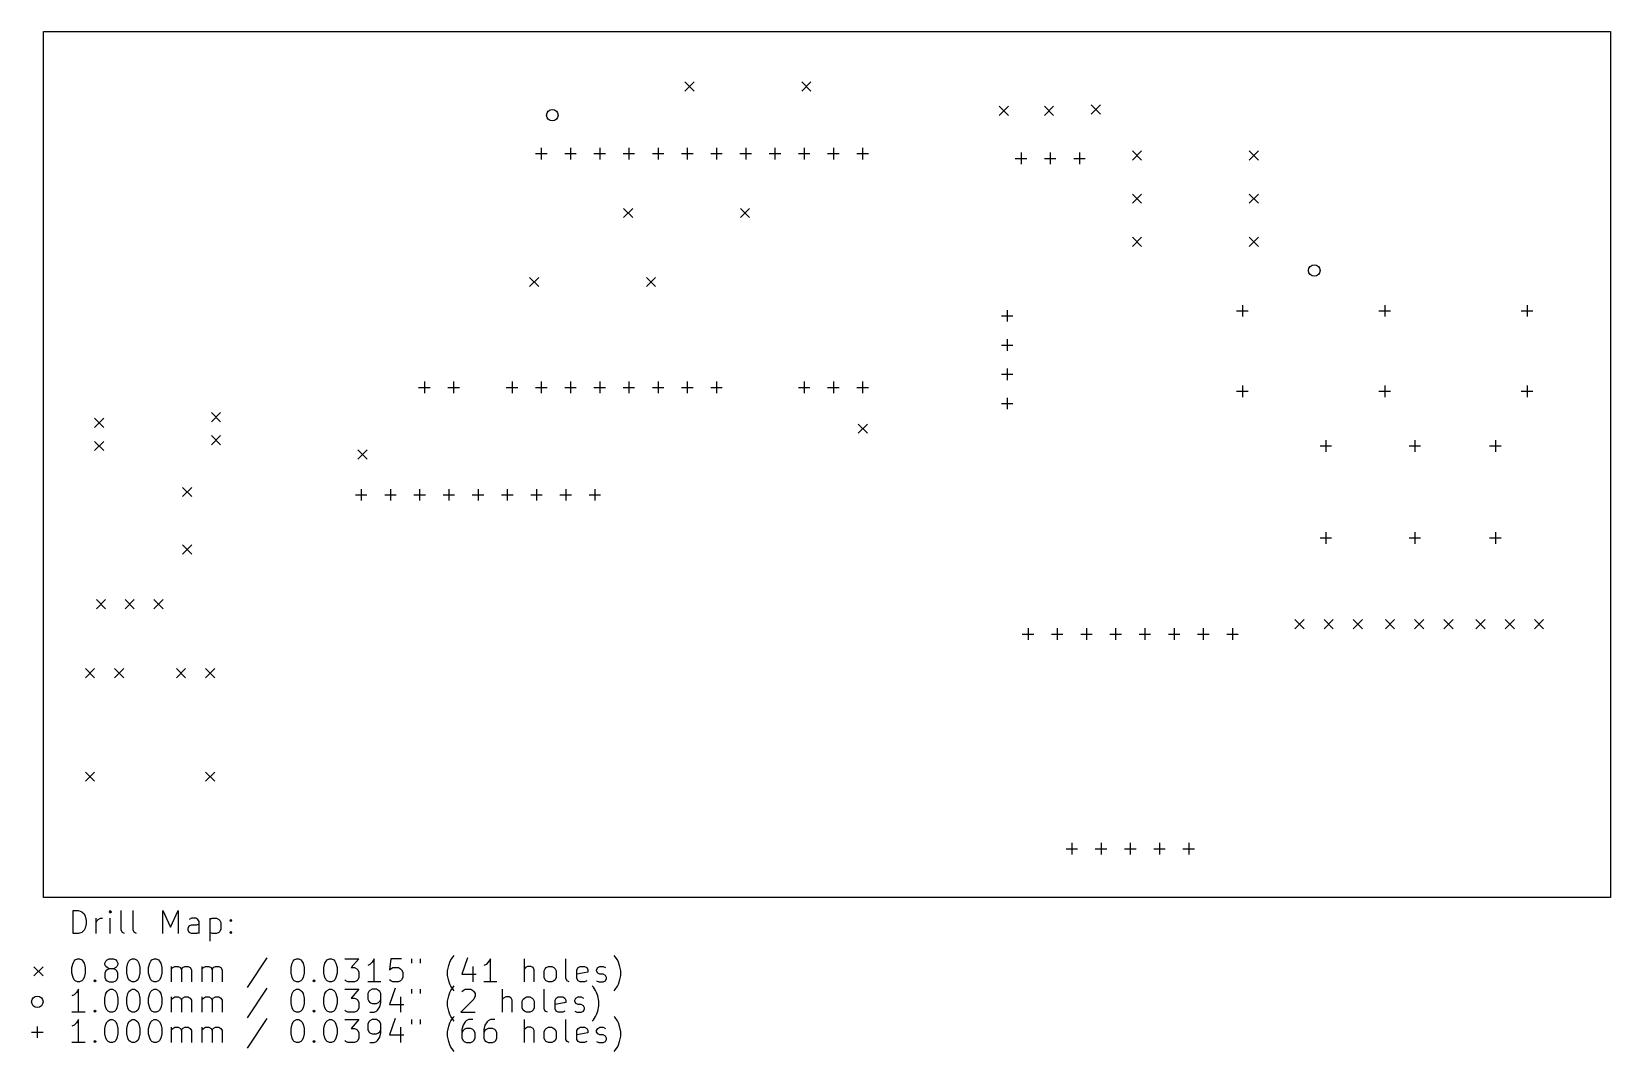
# Model space of a CAD drawing. Header units: millimetres. Extents: x -1 to 136, y -13 to 75.
import ezdxf

# ---------------------------------------------------------------- set-up
doc = ezdxf.new("R2010")
doc.units = ezdxf.units.MM
doc.layers.add('BLACK', color=250, linetype='CONTINUOUS')

msp = doc.modelspace()

# ---------------------------------------------------------------- linework, layer by layer
at = {"layer": 'BLACK', "linetype": 'CONTINUOUS'}
for p, q in [((0, 75.268397), (136.256756, 75.268397)), ((0, 0), (0, 75.268397)), ((136.256756, 75.268397), (136.256756, 0)), ((55.776756, 70.9), (56.576756, 70.1)), ((56.576756, 70.9), (55.776756, 70.1)), ((65.936756, 70.9), (66.736756, 70.1)), ((66.736756, 70.9), (65.936756, 70.1)), ((83.106756, 68.775), (83.906756, 67.975)), ((83.906756, 68.775), (83.106756, 67.975)), ((87.044256, 68.775), (87.844256, 67.975)), ((87.844256, 68.775), (87.044256, 67.975)), ((91.106756, 68.9), (91.906756, 68.1)), ((91.906756, 68.9), (91.106756, 68.1)), ((42.791756, 64.66), (43.791756, 64.66)), ((43.291756, 65.16), (43.291756, 64.16)), ((45.331756, 64.66), (46.331756, 64.66)), ((45.831756, 65.16), (45.831756, 64.16)), ((47.871756, 64.66), (48.871756, 64.66)), ((48.371756, 65.16), (48.371756, 64.16)), ((50.411756, 64.66), (51.411756, 64.66)), ((50.911756, 65.16), (50.911756, 64.16)), ((52.951756, 64.66), (53.951756, 64.66)), ((53.451756, 65.16), (53.451756, 64.16)), ((55.491756, 64.66), (56.491756, 64.66)), ((55.991756, 65.16), (55.991756, 64.16)), ((58.031756, 64.66), (59.031756, 64.66)), ((58.531756, 65.16), (58.531756, 64.16)), ((60.571756, 64.66), (61.571756, 64.66)), ((61.071756, 65.16), (61.071756, 64.16)), ((63.111756, 64.66), (64.111756, 64.66)), ((63.611756, 65.16), (63.611756, 64.16)), ((65.651756, 64.66), (66.651756, 64.66)), ((66.151756, 65.16), (66.151756, 64.16)), ((68.191756, 64.66), (69.191756, 64.66)), ((68.691756, 65.16), (68.691756, 64.16)), ((70.731756, 64.66), (71.731756, 64.66)), ((71.231756, 65.16), (71.231756, 64.16)), ((85.006756, 64.75), (85.006756, 63.75)), ((87.546756, 64.75), (87.546756, 63.75)), ((90.086756, 64.75), (90.086756, 63.75)), ((94.686756, 64.9), (95.486756, 64.1)), ((95.486756, 64.9), (94.686756, 64.1)), ((104.846756, 64.9), (105.646756, 64.1)), ((105.646756, 64.9), (104.846756, 64.1)), ((84.506756, 64.25), (85.506756, 64.25)), ((87.046756, 64.25), (88.046756, 64.25)), ((89.586756, 64.25), (90.586756, 64.25)), ((94.686756, 61.15), (95.486756, 60.35)), ((95.486756, 61.15), (94.686756, 60.35)), ((104.846756, 61.15), (105.646756, 60.35)), ((105.646756, 61.15), (104.846756, 60.35)), ((50.446756, 59.9), (51.246756, 59.1)), ((51.246756, 59.9), (50.446756, 59.1)), ((60.606756, 59.9), (61.406756, 59.1)), ((61.406756, 59.9), (60.606756, 59.1)), ((94.696756, 57.4), (95.496756, 56.6)), ((95.496756, 57.4), (94.696756, 56.6)), ((104.856756, 57.4), (105.656756, 56.6)), ((105.656756, 57.4), (104.856756, 56.6)), ((42.276756, 53.9), (43.076756, 53.1)), ((43.076756, 53.9), (42.276756, 53.1)), ((52.436756, 53.9), (53.236756, 53.1)), ((53.236756, 53.9), (52.436756, 53.1)), ((83.806756, 51.06), (83.806756, 50.06)), ((103.756756, 51), (104.756756, 51)), ((104.256756, 51.5), (104.256756, 50.5)), ((116.131756, 51), (117.131756, 51)), ((116.631756, 51.5), (116.631756, 50.5)), ((128.506756, 51), (129.506756, 51)), ((129.006756, 51.5), (129.006756, 50.5)), ((83.306756, 50.56), (84.306756, 50.56)), ((83.806756, 48.52), (83.806756, 47.52)), ((83.306756, 48.02), (84.306756, 48.02)), ((83.306756, 45.48), (84.306756, 45.48)), ((83.806756, 45.98), (83.806756, 44.98)), ((32.631756, 44.34), (33.631756, 44.34)), ((33.131756, 44.84), (33.131756, 43.84)), ((35.171756, 44.34), (36.171756, 44.34)), ((35.671756, 44.84), (35.671756, 43.84)), ((40.251756, 44.34), (41.251756, 44.34)), ((40.751756, 44.84), (40.751756, 43.84)), ((42.791756, 44.34), (43.791756, 44.34)), ((43.291756, 44.84), (43.291756, 43.84)), ((45.331756, 44.34), (46.331756, 44.34)), ((45.831756, 44.84), (45.831756, 43.84)), ((47.871756, 44.34), (48.871756, 44.34)), ((48.371756, 44.84), (48.371756, 43.84)), ((50.411756, 44.34), (51.411756, 44.34)), ((50.911756, 44.84), (50.911756, 43.84)), ((52.951756, 44.34), (53.951756, 44.34)), ((53.451756, 44.84), (53.451756, 43.84)), ((55.491756, 44.34), (56.491756, 44.34)), ((55.991756, 44.84), (55.991756, 43.84)), ((58.031756, 44.34), (59.031756, 44.34)), ((58.531756, 44.84), (58.531756, 43.84)), ((65.651756, 44.34), (66.651756, 44.34)), ((66.151756, 44.84), (66.151756, 43.84)), ((68.191756, 44.34), (69.191756, 44.34)), ((68.691756, 44.84), (68.691756, 43.84)), ((70.731756, 44.34), (71.731756, 44.34)), ((71.231756, 44.84), (71.231756, 43.84)), ((103.756756, 44), (104.756756, 44)), ((104.256756, 44.5), (104.256756, 43.5)), ((116.131756, 44), (117.131756, 44)), ((116.631756, 44.5), (116.631756, 43.5)), ((128.506756, 44), (129.506756, 44)), ((129.006756, 44.5), (129.006756, 43.5)), ((83.306756, 42.94), (84.306756, 42.94)), ((83.806756, 43.44), (83.806756, 42.44)), ((4.456756, 41.65), (5.256756, 40.85)), ((5.256756, 41.65), (4.456756, 40.85)), ((14.606756, 42.15), (15.406756, 41.35)), ((15.406756, 42.15), (14.606756, 41.35)), ((14.606756, 40.15), (15.406756, 39.35)), ((15.406756, 40.15), (14.606756, 39.35)), ((70.856756, 41.15), (71.656756, 40.35)), ((71.656756, 41.15), (70.856756, 40.35)), ((4.456756, 39.65), (5.256756, 38.85)), ((5.256756, 39.65), (4.456756, 38.85)), ((27.356756, 38.9), (28.156756, 38.1)), ((28.156756, 38.9), (27.356756, 38.1)), ((111.006756, 39.25), (112.006756, 39.25)), ((111.506756, 39.75), (111.506756, 38.75)), ((118.756756, 39.25), (119.756756, 39.25)), ((119.256756, 39.75), (119.256756, 38.75)), ((125.756756, 39.25), (126.756756, 39.25)), ((126.256756, 39.75), (126.256756, 38.75)), ((12.106756, 35.65), (12.906756, 34.85)), ((12.906756, 35.65), (12.106756, 34.85)), ((27.136756, 35), (28.136756, 35)), ((27.636756, 35.5), (27.636756, 34.5)), ((29.676756, 35), (30.676756, 35)), ((30.176756, 35.5), (30.176756, 34.5)), ((32.216756, 35), (33.216756, 35)), ((32.716756, 35.5), (32.716756, 34.5)), ((34.756756, 35), (35.756756, 35)), ((35.256756, 35.5), (35.256756, 34.5)), ((37.296756, 35), (38.296756, 35)), ((37.796756, 35.5), (37.796756, 34.5)), ((39.836756, 35), (40.836756, 35)), ((40.336756, 35.5), (40.336756, 34.5)), ((42.376756, 35), (43.376756, 35)), ((42.876756, 35.5), (42.876756, 34.5)), ((44.916756, 35), (45.916756, 35)), ((45.416756, 35.5), (45.416756, 34.5)), ((47.456756, 35), (48.456756, 35)), ((47.956756, 35.5), (47.956756, 34.5)), ((111.506756, 31.75), (111.506756, 30.75)), ((119.256756, 31.75), (119.256756, 30.75)), ((126.256756, 31.75), (126.256756, 30.75)), ((12.106756, 30.65), (12.906756, 29.85)), ((12.906756, 30.65), (12.106756, 29.85)), ((111.006756, 31.25), (112.006756, 31.25)), ((118.756756, 31.25), (119.756756, 31.25)), ((125.756756, 31.25), (126.756756, 31.25)), ((4.606756, 25.9), (5.406756, 25.1)), ((5.406756, 25.9), (4.606756, 25.1)), ((7.106756, 25.9), (7.906756, 25.1)), ((7.906756, 25.9), (7.106756, 25.1)), ((9.606756, 25.9), (10.406756, 25.1)), ((10.406756, 25.9), (9.606756, 25.1)), ((85.616756, 23.4), (85.616756, 22.4)), ((88.156756, 23.4), (88.156756, 22.4)), ((90.696756, 23.4), (90.696756, 22.4)), ((93.236756, 23.4), (93.236756, 22.4)), ((95.776756, 23.4), (95.776756, 22.4)), ((98.316756, 23.4), (98.316756, 22.4)), ((100.856756, 23.4), (100.856756, 22.4)), ((103.396756, 23.4), (103.396756, 22.4)), ((108.816756, 24.15), (109.616756, 23.35)), ((109.616756, 24.15), (108.816756, 23.35)), ((111.356756, 24.15), (112.156756, 23.35)), ((112.156756, 24.15), (111.356756, 23.35)), ((113.896756, 24.15), (114.696756, 23.35)), ((114.696756, 24.15), (113.896756, 23.35)), ((116.691756, 24.15), (117.491756, 23.35)), ((117.491756, 24.15), (116.691756, 23.35)), ((119.231756, 24.15), (120.031756, 23.35)), ((120.031756, 24.15), (119.231756, 23.35)), ((121.771756, 24.15), (122.571756, 23.35)), ((122.571756, 24.15), (121.771756, 23.35)), ((124.566756, 24.15), (125.366756, 23.35)), ((125.366756, 24.15), (124.566756, 23.35)), ((127.106756, 24.15), (127.906756, 23.35)), ((127.906756, 24.15), (127.106756, 23.35)), ((129.646756, 24.15), (130.446756, 23.35)), ((130.446756, 24.15), (129.646756, 23.35)), ((85.116756, 22.9), (86.116756, 22.9)), ((87.656756, 22.9), (88.656756, 22.9)), ((90.196756, 22.9), (91.196756, 22.9)), ((92.736756, 22.9), (93.736756, 22.9)), ((95.276756, 22.9), (96.276756, 22.9)), ((97.816756, 22.9), (98.816756, 22.9)), ((100.356756, 22.9), (101.356756, 22.9)), ((102.896756, 22.9), (103.896756, 22.9)), ((3.658756, 19.9), (4.458756, 19.1)), ((4.458756, 19.9), (3.658756, 19.1)), ((6.198756, 19.9), (6.998756, 19.1)), ((6.998756, 19.9), (6.198756, 19.1)), ((11.566756, 19.9), (12.366756, 19.1)), ((12.366756, 19.9), (11.566756, 19.1)), ((14.106756, 19.9), (14.906756, 19.1)), ((14.906756, 19.9), (14.106756, 19.1)), ((3.658756, 10.9), (4.458756, 10.1)), ((4.458756, 10.9), (3.658756, 10.1)), ((14.106756, 10.9), (14.906756, 10.1)), ((14.906756, 10.9), (14.106756, 10.1)), ((88.926756, 4.24), (89.926756, 4.24)), ((89.426756, 4.74), (89.426756, 3.74)), ((91.466756, 4.24), (92.466756, 4.24)), ((91.966756, 4.74), (91.966756, 3.74)), ((94.006756, 4.24), (95.006756, 4.24)), ((94.506756, 4.74), (94.506756, 3.74)), ((96.546756, 4.24), (97.546756, 4.24)), ((97.046756, 4.74), (97.046756, 3.74)), ((99.086756, 4.24), (100.086756, 4.24)), ((99.586756, 4.74), (99.586756, 3.74)), ((136.256756, 0), (0, 0)), ((2.582768, -3.139838), (2.582768, -1.139838)), ((2.582768, -1.139838), (3.058958, -1.139838)), ((3.058958, -1.139838), (3.344673, -1.235076)), ((3.344673, -1.235076), (3.535149, -1.425552)), ((5.820863, -1.139838), (5.725625, -1.235076)), ((5.725625, -1.235076), (5.820863, -1.330314)), ((5.916101, -1.235076), (5.820863, -1.139838)), ((5.820863, -1.139838), (5.820863, -1.330314)), ((5.820863, -1.330314), (5.916101, -1.235076)), ((6.773244, -2.854123), (6.773244, -1.139838)), ((7.820863, -2.854123), (7.820863, -1.139838)), ((10.392292, -3.139838), (10.392292, -1.139838)), ((10.392292, -1.139838), (11.058959, -2.568409)), ((11.058959, -2.568409), (11.725625, -1.139838)), ((11.725625, -1.139838), (11.725625, -3.139838)), ((3.535149, -1.425552), (3.630387, -1.616028)), ((3.630387, -2.663647), (3.535149, -2.854123)), ((3.630387, -1.616028), (3.725625, -1.99698)), ((3.725625, -2.282695), (3.630387, -2.663647)), ((3.725625, -1.99698), (3.725625, -2.282695)), ((4.582768, -3.139838), (4.582768, -1.806504)), ((4.582768, -2.187457), (4.678006, -1.99698)), ((4.678006, -1.99698), (4.773244, -1.901742)), ((4.773244, -1.901742), (4.96372, -1.806504)), ((4.96372, -1.806504), (5.154197, -1.806504)), ((5.820863, -3.139838), (5.820863, -1.806504)), ((12.582768, -2.663647), (12.678006, -2.473171)), ((12.582768, -2.854123), (12.582768, -2.663647)), ((12.868482, -1.806504), (12.678006, -1.901742)), ((12.678006, -2.473171), (12.868482, -2.377933)), ((13.249435, -1.806504), (12.868482, -1.806504)), ((12.868482, -2.377933), (13.344673, -2.377933)), ((13.439911, -1.901742), (13.249435, -1.806504)), ((13.344673, -2.377933), (13.535149, -2.282695)), ((13.535149, -2.092219), (13.439911, -1.901742)), ((13.535149, -3.139838), (13.535149, -2.092219)), ((14.48753, -1.806504), (14.48753, -3.806504)), ((14.48753, -1.901742), (14.678006, -1.806504)), ((14.678006, -1.806504), (15.058959, -1.806504)), ((15.058959, -1.806504), (15.249435, -1.901742)), ((15.249435, -1.901742), (15.344673, -1.99698)), ((15.344673, -1.99698), (15.439911, -2.187457)), ((15.439911, -2.187457), (15.439911, -2.758885)), ((16.201816, -1.99698), (16.297054, -1.901742)), ((16.297054, -2.092219), (16.201816, -1.99698)), ((16.297054, -1.901742), (16.392292, -1.99698)), ((16.297054, -1.901742), (16.297054, -2.092219)), ((16.392292, -1.99698), (16.297054, -2.092219)), ((3.058958, -3.139838), (2.582768, -3.139838)), ((3.344673, -3.0446), (3.058958, -3.139838)), ((3.535149, -2.854123), (3.344673, -3.0446)), ((6.868482, -3.0446), (6.773244, -2.854123)), ((7.058958, -3.139838), (6.868482, -3.0446)), ((7.916101, -3.0446), (7.820863, -2.854123)), ((8.106577, -3.139838), (7.916101, -3.0446)), ((12.678006, -3.0446), (12.582768, -2.854123)), ((12.868482, -3.139838), (12.678006, -3.0446)), ((13.344673, -3.139838), (12.868482, -3.139838)), ((13.535149, -3.0446), (13.344673, -3.139838)), ((14.678006, -3.139838), (14.48753, -3.0446)), ((15.058959, -3.139838), (14.678006, -3.139838)), ((15.249435, -3.0446), (15.058959, -3.139838)), ((15.344673, -2.949361), (15.249435, -3.0446)), ((15.439911, -2.758885), (15.344673, -2.949361)), ((16.201816, -3.0446), (16.297054, -2.949361)), ((16.297054, -3.139838), (16.201816, -3.0446)), ((16.297054, -2.949361), (16.392292, -3.0446)), ((16.297054, -2.949361), (16.297054, -3.139838)), ((16.392292, -3.0446), (16.297054, -3.139838)), ((2.678006, -5.530314), (2.773244, -5.435076)), ((2.773244, -5.435076), (2.96372, -5.339838)), ((2.96372, -5.339838), (3.154197, -5.339838)), ((3.154197, -5.339838), (3.344673, -5.435076)), ((3.344673, -5.435076), (3.439911, -5.530314)), ((5.439911, -5.530314), (5.535149, -5.435076)), ((5.535149, -5.435076), (5.725625, -5.339838)), ((5.725625, -5.339838), (6.106578, -5.339838)), ((6.106578, -5.339838), (6.297054, -5.435076)), ((6.297054, -5.435076), (6.392292, -5.530314)), ((7.439911, -5.530314), (7.535149, -5.435076)), ((7.535149, -5.435076), (7.725625, -5.339838)), ((7.725625, -5.339838), (7.916102, -5.339838)), ((7.916102, -5.339838), (8.106578, -5.435076)), ((8.106578, -5.435076), (8.201816, -5.530314)), ((9.344673, -5.530314), (9.439911, -5.435076)), ((9.439911, -5.435076), (9.630387, -5.339838)), ((9.630387, -5.339838), (9.820864, -5.339838)), ((9.820864, -5.339838), (10.01134, -5.435076)), ((10.01134, -5.435076), (10.106578, -5.530314)), ((19.439912, -5.2446), (17.725627, -7.816028)), ((21.725627, -5.530314), (21.820865, -5.435076)), ((21.820865, -5.435076), (22.011341, -5.339838)), ((22.011341, -5.339838), (22.201818, -5.339838)), ((22.201818, -5.339838), (22.392294, -5.435076)), ((22.392294, -5.435076), (22.487532, -5.530314)), ((24.58277, -5.530314), (24.678008, -5.435076)), ((24.678008, -5.435076), (24.868484, -5.339838)), ((24.868484, -5.339838), (25.058961, -5.339838)), ((25.058961, -5.339838), (25.249437, -5.435076)), ((25.249437, -5.435076), (25.344675, -5.530314)), ((26.201818, -5.339838), (27.439913, -5.339838)), ((27.439913, -5.339838), (26.773246, -6.101742)), ((28.773246, -5.339838), (28.58277, -5.625552)), ((28.773246, -7.339838), (28.773246, -5.339838)), ((30.201818, -5.339838), (30.10658, -6.292219)), ((31.154199, -5.339838), (30.201818, -5.339838)), ((32.011342, -5.339838), (32.011342, -5.72079)), ((32.773247, -5.339838), (32.773247, -5.72079)), ((35.344676, -5.625552), (35.439914, -5.435076)), ((35.439914, -5.435076), (35.63039, -5.149361)), ((35.63039, -5.149361), (35.725629, -5.054123)), ((36.868485, -5.2446), (36.392295, -6.673171)), ((38.868485, -5.339838), (38.678009, -5.625552)), ((38.868485, -7.339838), (38.868485, -5.339838)), ((41.820867, -7.339838), (41.820867, -5.339838)), ((45.439915, -7.054123), (45.439915, -5.339838)), ((49.72563, -5.149361), (49.630392, -5.054123)), ((49.916106, -5.435076), (49.72563, -5.149361)), ((50.011344, -5.625552), (49.916106, -5.435076)), ((-0.825, -6.025), (-0.025, -6.825)), ((-0.025, -6.025), (-0.825, -6.825)), ((2.48753, -6.101742), (2.582768, -5.72079)), ((2.48753, -6.577933), (2.48753, -6.101742)), ((2.582768, -6.958885), (2.48753, -6.577933)), ((2.582768, -5.72079), (2.678006, -5.530314)), ((3.439911, -5.530314), (3.535149, -5.72079)), ((3.535149, -5.72079), (3.630387, -6.101742)), ((3.630387, -6.577933), (3.535149, -6.958885)), ((3.630387, -6.101742), (3.630387, -6.577933)), ((5.344673, -5.72079), (5.439911, -5.530314)), ((5.344673, -5.816028), (5.344673, -5.72079)), ((5.439911, -6.006504), (5.344673, -5.816028)), ((5.439911, -6.387457), (5.344673, -6.577933)), ((5.344673, -6.577933), (5.344673, -6.958885)), ((5.535149, -6.101742), (5.439911, -6.006504)), ((5.535149, -6.292219), (5.439911, -6.387457)), ((5.725625, -6.19698), (5.535149, -6.101742)), ((5.725625, -6.19698), (5.535149, -6.292219)), ((6.106578, -6.19698), (5.725625, -6.19698)), ((6.297054, -6.101742), (6.106578, -6.19698)), ((6.297054, -6.292219), (6.106578, -6.19698)), ((6.392292, -6.006504), (6.297054, -6.101742)), ((6.392292, -6.387457), (6.297054, -6.292219)), ((6.392292, -5.530314), (6.48753, -5.72079)), ((6.48753, -5.816028), (6.392292, -6.006504)), ((6.48753, -6.577933), (6.392292, -6.387457)), ((6.48753, -5.72079), (6.48753, -5.816028)), ((6.48753, -6.958885), (6.48753, -6.577933)), ((7.249435, -6.101742), (7.344673, -5.72079)), ((7.249435, -6.577933), (7.249435, -6.101742)), ((7.344673, -6.958885), (7.249435, -6.577933)), ((7.344673, -5.72079), (7.439911, -5.530314)), ((8.201816, -5.530314), (8.297054, -5.72079)), ((8.297054, -5.72079), (8.392292, -6.101742)), ((8.392292, -6.577933), (8.297054, -6.958885)), ((8.392292, -6.101742), (8.392292, -6.577933)), ((9.154197, -6.101742), (9.249435, -5.72079)), ((9.154197, -6.577933), (9.154197, -6.101742)), ((9.249435, -6.958885), (9.154197, -6.577933)), ((9.249435, -5.72079), (9.344673, -5.530314)), ((10.106578, -5.530314), (10.201816, -5.72079)), ((10.201816, -5.72079), (10.297054, -6.101742)), ((10.297054, -6.577933), (10.201816, -6.958885)), ((10.297054, -6.101742), (10.297054, -6.577933)), ((11.154197, -7.339838), (11.154197, -6.006504)), ((11.154197, -6.19698), (11.249435, -6.101742)), ((11.249435, -6.101742), (11.439911, -6.006504)), ((11.439911, -6.006504), (11.725626, -6.006504)), ((11.725626, -6.006504), (11.916102, -6.101742)), ((11.916102, -6.101742), (12.01134, -6.292219)), ((12.01134, -6.292219), (12.106578, -6.101742)), ((12.01134, -6.292219), (12.01134, -7.339838)), ((12.106578, -6.101742), (12.297054, -6.006504)), ((12.297054, -6.006504), (12.582768, -6.006504)), ((12.582768, -6.006504), (12.773245, -6.101742)), ((12.773245, -6.101742), (12.868483, -6.292219)), ((12.868483, -6.292219), (12.868483, -7.339838)), ((13.820864, -7.339838), (13.820864, -6.006504)), ((13.820864, -6.19698), (13.916102, -6.101742)), ((13.916102, -6.101742), (14.106578, -6.006504)), ((14.106578, -6.006504), (14.392293, -6.006504)), ((14.392293, -6.006504), (14.582769, -6.101742)), ((14.582769, -6.101742), (14.678007, -6.292219)), ((14.678007, -6.292219), (14.773245, -6.101742)), ((14.678007, -6.292219), (14.678007, -7.339838)), ((14.773245, -6.101742), (14.963721, -6.006504)), ((14.963721, -6.006504), (15.249435, -6.006504)), ((15.249435, -6.006504), (15.439912, -6.101742)), ((15.439912, -6.101742), (15.53515, -6.292219)), ((15.53515, -6.292219), (15.53515, -7.339838)), ((21.535151, -6.101742), (21.630389, -5.72079)), ((21.535151, -6.577933), (21.535151, -6.101742)), ((21.630389, -6.958885), (21.535151, -6.577933)), ((21.630389, -5.72079), (21.725627, -5.530314)), ((22.487532, -5.530314), (22.58277, -5.72079)), ((22.58277, -5.72079), (22.678008, -6.101742)), ((22.678008, -6.577933), (22.58277, -6.958885)), ((22.678008, -6.101742), (22.678008, -6.577933)), ((24.392294, -6.101742), (24.487532, -5.72079)), ((24.392294, -6.577933), (24.392294, -6.101742)), ((24.487532, -6.958885), (24.392294, -6.577933)), ((24.487532, -5.72079), (24.58277, -5.530314)), ((25.344675, -5.530314), (25.439913, -5.72079)), ((25.439913, -5.72079), (25.535151, -6.101742)), ((25.535151, -6.577933), (25.439913, -6.958885)), ((25.535151, -6.101742), (25.535151, -6.577933)), ((26.773246, -6.101742), (27.058961, -6.101742)), ((27.058961, -6.101742), (27.249437, -6.19698)), ((27.249437, -6.19698), (27.344675, -6.292219)), ((27.344675, -6.292219), (27.439913, -6.482695)), ((27.439913, -6.482695), (27.439913, -6.958885)), ((28.392294, -5.816028), (28.201818, -5.911266)), ((28.58277, -5.625552), (28.392294, -5.816028)), ((30.10658, -6.292219), (30.201818, -6.19698)), ((30.201818, -6.19698), (30.392294, -6.101742)), ((30.392294, -6.101742), (30.868485, -6.101742)), ((30.868485, -6.101742), (31.058961, -6.19698)), ((31.058961, -6.19698), (31.154199, -6.292219)), ((31.154199, -6.292219), (31.249437, -6.482695)), ((31.249437, -6.482695), (31.249437, -6.958885)), ((35.1542, -6.387457), (35.249438, -5.911266)), ((35.1542, -6.768409), (35.1542, -6.387457)), ((35.249438, -7.2446), (35.1542, -6.768409)), ((35.249438, -5.911266), (35.344676, -5.625552)), ((36.392295, -6.673171), (37.63039, -6.673171)), ((37.344676, -6.006504), (37.344676, -7.339838)), ((38.487533, -5.816028), (38.297057, -5.911266)), ((38.678009, -5.625552), (38.487533, -5.816028)), ((41.916105, -6.101742), (41.820867, -6.19698)), ((42.106581, -6.006504), (41.916105, -6.101742)), ((42.392296, -6.006504), (42.106581, -6.006504)), ((42.582772, -6.101742), (42.392296, -6.006504)), ((42.67801, -6.292219), (42.582772, -6.101742)), ((42.67801, -7.339838), (42.67801, -6.292219)), ((43.535153, -6.387457), (43.630391, -6.19698)), ((43.535153, -6.958885), (43.535153, -6.387457)), ((43.630391, -6.19698), (43.725629, -6.101742)), ((43.725629, -6.101742), (43.916105, -6.006504)), ((43.916105, -6.006504), (44.20182, -6.006504)), ((44.20182, -6.006504), (44.392296, -6.101742)), ((44.392296, -6.101742), (44.487534, -6.19698)), ((44.487534, -6.19698), (44.582772, -6.387457)), ((44.582772, -6.387457), (44.582772, -6.958885)), ((46.392296, -6.292219), (46.487534, -6.101742)), ((46.392296, -7.054123), (46.392296, -6.292219)), ((47.344677, -6.482695), (46.392296, -6.673171)), ((46.487534, -6.101742), (46.67801, -6.006504)), ((46.67801, -6.006504), (47.058963, -6.006504)), ((47.058963, -6.006504), (47.249439, -6.101742)), ((47.249439, -6.101742), (47.344677, -6.292219)), ((47.344677, -6.292219), (47.344677, -6.482695)), ((48.106582, -6.292219), (48.20182, -6.101742)), ((48.106582, -6.387457), (48.106582, -6.292219)), ((48.20182, -6.577933), (48.106582, -6.387457)), ((48.20182, -6.101742), (48.392296, -6.006504)), ((48.392296, -6.673171), (48.20182, -6.577933)), ((48.392296, -6.006504), (48.67801, -6.006504)), ((48.67801, -6.673171), (48.392296, -6.673171)), ((48.67801, -6.006504), (48.868487, -6.101742)), ((48.868487, -6.768409), (48.67801, -6.673171)), ((48.963725, -6.958885), (48.868487, -6.768409)), ((50.106582, -5.911266), (50.011344, -5.625552)), ((50.20182, -6.387457), (50.106582, -5.911266)), ((50.106582, -7.2446), (50.20182, -6.768409)), ((50.20182, -6.768409), (50.20182, -6.387457)), ((2.678006, -7.149361), (2.582768, -6.958885)), ((2.773244, -7.2446), (2.678006, -7.149361)), ((2.96372, -7.339838), (2.773244, -7.2446)), ((3.058958, -7.979838), (2.868482, -8.265552)), ((3.154197, -7.339838), (2.96372, -7.339838)), ((3.058958, -9.979838), (3.058958, -7.979838)), ((3.344673, -7.2446), (3.154197, -7.339838)), ((3.439911, -7.149361), (3.344673, -7.2446)), ((3.535149, -6.958885), (3.439911, -7.149361)), ((4.392292, -7.2446), (4.48753, -7.149361)), ((4.48753, -7.339838), (4.392292, -7.2446)), ((4.48753, -7.149361), (4.582768, -7.2446)), ((4.48753, -7.149361), (4.48753, -7.339838)), ((4.582768, -7.2446), (4.48753, -7.339838)), ((5.344673, -6.958885), (5.439911, -7.149361)), ((5.439911, -7.149361), (5.535149, -7.2446)), ((5.439911, -8.36079), (5.535149, -8.170314)), ((5.535149, -7.2446), (5.725625, -7.339838)), ((5.535149, -8.170314), (5.630387, -8.075076)), ((5.630387, -8.075076), (5.820863, -7.979838)), ((5.725625, -7.339838), (6.106578, -7.339838)), ((5.820863, -7.979838), (6.01134, -7.979838)), ((6.01134, -7.979838), (6.201816, -8.075076)), ((6.106578, -7.339838), (6.297054, -7.2446)), ((6.201816, -8.075076), (6.297054, -8.170314)), ((6.297054, -7.2446), (6.392292, -7.149361)), ((6.297054, -8.170314), (6.392292, -8.36079)), ((6.392292, -7.149361), (6.48753, -6.958885)), ((7.439911, -7.149361), (7.344673, -6.958885)), ((7.344673, -8.36079), (7.439911, -8.170314)), ((7.535149, -7.2446), (7.439911, -7.149361)), ((7.439911, -8.170314), (7.535149, -8.075076)), ((7.725625, -7.339838), (7.535149, -7.2446)), ((7.535149, -8.075076), (7.725625, -7.979838)), ((7.916102, -7.339838), (7.725625, -7.339838)), ((7.725625, -7.979838), (7.916102, -7.979838)), ((8.106578, -7.2446), (7.916102, -7.339838)), ((7.916102, -7.979838), (8.106578, -8.075076)), ((8.201816, -7.149361), (8.106578, -7.2446)), ((8.106578, -8.075076), (8.201816, -8.170314)), ((8.297054, -6.958885), (8.201816, -7.149361)), ((8.201816, -8.170314), (8.297054, -8.36079)), ((9.344673, -7.149361), (9.249435, -6.958885)), ((9.249435, -8.36079), (9.344673, -8.170314)), ((9.439911, -7.2446), (9.344673, -7.149361)), ((9.344673, -8.170314), (9.439911, -8.075076)), ((9.630387, -7.339838), (9.439911, -7.2446)), ((9.439911, -8.075076), (9.630387, -7.979838)), ((9.820864, -7.339838), (9.630387, -7.339838)), ((9.630387, -7.979838), (9.820864, -7.979838)), ((10.01134, -7.2446), (9.820864, -7.339838)), ((9.820864, -7.979838), (10.01134, -8.075076)), ((10.106578, -7.149361), (10.01134, -7.2446)), ((10.01134, -8.075076), (10.106578, -8.170314)), ((10.201816, -6.958885), (10.106578, -7.149361)), ((10.106578, -8.170314), (10.201816, -8.36079)), ((19.439912, -7.8846), (17.725627, -10.456028)), ((21.725627, -7.149361), (21.630389, -6.958885)), ((21.630389, -8.36079), (21.725627, -8.170314)), ((21.820865, -7.2446), (21.725627, -7.149361)), ((21.725627, -8.170314), (21.820865, -8.075076)), ((22.011341, -7.339838), (21.820865, -7.2446)), ((21.820865, -8.075076), (22.011341, -7.979838)), ((22.201818, -7.339838), (22.011341, -7.339838)), ((22.011341, -7.979838), (22.201818, -7.979838)), ((22.392294, -7.2446), (22.201818, -7.339838)), ((22.201818, -7.979838), (22.392294, -8.075076)), ((22.487532, -7.149361), (22.392294, -7.2446)), ((22.392294, -8.075076), (22.487532, -8.170314)), ((22.58277, -6.958885), (22.487532, -7.149361)), ((22.487532, -8.170314), (22.58277, -8.36079)), ((23.439913, -7.2446), (23.535151, -7.149361)), ((23.535151, -7.339838), (23.439913, -7.2446)), ((23.535151, -7.149361), (23.630389, -7.2446)), ((23.535151, -7.149361), (23.535151, -7.339838)), ((23.630389, -7.2446), (23.535151, -7.339838)), ((24.58277, -7.149361), (24.487532, -6.958885)), ((24.487532, -8.36079), (24.58277, -8.170314)), ((24.678008, -7.2446), (24.58277, -7.149361)), ((24.58277, -8.170314), (24.678008, -8.075076)), ((24.868484, -7.339838), (24.678008, -7.2446)), ((24.678008, -8.075076), (24.868484, -7.979838)), ((25.058961, -7.339838), (24.868484, -7.339838)), ((24.868484, -7.979838), (25.058961, -7.979838)), ((25.249437, -7.2446), (25.058961, -7.339838)), ((25.058961, -7.979838), (25.249437, -8.075076)), ((25.344675, -7.149361), (25.249437, -7.2446)), ((25.249437, -8.075076), (25.344675, -8.170314)), ((25.439913, -6.958885), (25.344675, -7.149361)), ((25.344675, -8.170314), (25.439913, -8.36079)), ((26.297056, -7.2446), (26.201818, -7.149361)), ((26.201818, -7.979838), (27.439913, -7.979838)), ((26.487532, -7.339838), (26.297056, -7.2446)), ((27.058961, -7.339838), (26.487532, -7.339838)), ((27.439913, -7.979838), (26.773246, -8.741742)), ((27.249437, -7.2446), (27.058961, -7.339838)), ((27.344675, -7.149361), (27.249437, -7.2446)), ((27.439913, -6.958885), (27.344675, -7.149361)), ((29.344675, -7.339838), (28.201818, -7.339838)), ((28.297056, -8.170314), (28.201818, -8.36079)), ((28.392294, -8.075076), (28.297056, -8.170314)), ((28.58277, -7.979838), (28.392294, -8.075076)), ((28.963723, -7.979838), (28.58277, -7.979838)), ((29.154199, -8.075076), (28.963723, -7.979838)), ((29.249437, -8.170314), (29.154199, -8.075076)), ((29.344675, -8.36079), (29.249437, -8.170314)), ((30.201818, -7.2446), (30.10658, -7.149361)), ((30.58277, -7.8846), (30.10658, -9.313171)), ((30.392294, -7.339838), (30.201818, -7.2446)), ((30.868485, -7.339838), (30.392294, -7.339838)), ((31.058961, -7.2446), (30.868485, -7.339838)), ((31.154199, -7.149361), (31.058961, -7.2446)), ((31.249437, -6.958885), (31.154199, -7.149361)), ((32.011342, -7.979838), (32.011342, -8.36079)), ((32.773247, -7.979838), (32.773247, -8.36079)), ((35.344676, -7.530314), (35.249438, -7.2446)), ((35.439914, -7.72079), (35.344676, -7.530314)), ((35.344676, -8.265552), (35.439914, -8.075076)), ((35.63039, -8.006504), (35.439914, -7.72079)), ((35.439914, -8.075076), (35.63039, -7.789361)), ((35.63039, -7.789361), (35.725629, -7.694123)), ((35.725629, -8.101742), (35.63039, -8.006504)), ((36.392295, -8.170314), (36.487533, -8.075076)), ((36.487533, -8.075076), (36.678009, -7.979838)), ((36.678009, -7.979838), (37.1542, -7.979838)), ((37.1542, -7.979838), (37.344676, -8.075076)), ((37.344676, -8.075076), (37.439914, -8.170314)), ((37.439914, -8.170314), (37.535152, -8.36079)), ((39.439914, -7.339838), (38.297057, -7.339838)), ((39.916105, -9.979838), (39.916105, -7.979838)), ((43.630391, -7.149361), (43.535153, -6.958885)), ((43.535153, -9.694123), (43.535153, -7.979838)), ((43.725629, -7.2446), (43.630391, -7.149361)), ((43.916105, -7.339838), (43.725629, -7.2446)), ((44.20182, -7.339838), (43.916105, -7.339838)), ((44.392296, -7.2446), (44.20182, -7.339838)), ((44.487534, -7.149361), (44.392296, -7.2446)), ((44.582772, -6.958885), (44.487534, -7.149361)), ((45.535153, -7.2446), (45.439915, -7.054123)), ((45.725629, -7.339838), (45.535153, -7.2446)), ((46.487534, -7.2446), (46.392296, -7.054123)), ((46.67801, -7.339838), (46.487534, -7.2446)), ((47.058963, -7.339838), (46.67801, -7.339838)), ((47.249439, -7.2446), (47.058963, -7.339838)), ((47.820868, -7.789361), (47.72563, -7.694123)), ((48.011344, -8.075076), (47.820868, -7.789361)), ((48.106582, -8.265552), (48.011344, -8.075076)), ((48.106582, -7.2446), (48.297058, -7.339838)), ((48.297058, -7.339838), (48.67801, -7.339838)), ((48.67801, -7.339838), (48.868487, -7.2446)), ((48.868487, -7.2446), (48.963725, -7.054123)), ((48.963725, -7.054123), (48.963725, -6.958885)), ((49.630392, -8.101742), (49.72563, -8.006504)), ((49.72563, -8.006504), (49.916106, -7.72079)), ((49.916106, -7.72079), (50.011344, -7.530314)), ((50.011344, -7.530314), (50.106582, -7.2446)), ((2.678006, -8.456028), (2.48753, -8.551266)), ((2.868482, -8.265552), (2.678006, -8.456028)), ((5.344673, -8.741742), (5.439911, -8.36079)), ((5.344673, -9.217933), (5.344673, -8.741742)), ((5.439911, -9.598885), (5.344673, -9.217933)), ((5.535149, -9.789361), (5.439911, -9.598885)), ((6.392292, -9.598885), (6.297054, -9.789361)), ((6.392292, -8.36079), (6.48753, -8.741742)), ((6.48753, -9.217933), (6.392292, -9.598885)), ((6.48753, -8.741742), (6.48753, -9.217933)), ((7.249435, -8.741742), (7.344673, -8.36079)), ((7.249435, -9.217933), (7.249435, -8.741742)), ((7.344673, -9.598885), (7.249435, -9.217933)), ((7.439911, -9.789361), (7.344673, -9.598885)), ((8.297054, -9.598885), (8.201816, -9.789361)), ((8.297054, -8.36079), (8.392292, -8.741742)), ((8.392292, -9.217933), (8.297054, -9.598885)), ((8.392292, -8.741742), (8.392292, -9.217933)), ((9.154197, -8.741742), (9.249435, -8.36079)), ((9.154197, -9.217933), (9.154197, -8.741742)), ((9.249435, -9.598885), (9.154197, -9.217933)), ((9.344673, -9.789361), (9.249435, -9.598885)), ((10.201816, -9.598885), (10.106578, -9.789361)), ((10.201816, -8.36079), (10.297054, -8.741742)), ((10.297054, -9.217933), (10.201816, -9.598885)), ((10.297054, -8.741742), (10.297054, -9.217933)), ((11.154197, -9.979838), (11.154197, -8.646504)), ((11.154197, -8.83698), (11.249435, -8.741742)), ((11.249435, -8.741742), (11.439911, -8.646504)), ((11.439911, -8.646504), (11.725626, -8.646504)), ((11.725626, -8.646504), (11.916102, -8.741742)), ((11.916102, -8.741742), (12.01134, -8.932219)), ((12.01134, -8.932219), (12.106578, -8.741742)), ((12.01134, -8.932219), (12.01134, -9.979838)), ((12.106578, -8.741742), (12.297054, -8.646504)), ((12.297054, -8.646504), (12.582768, -8.646504)), ((12.582768, -8.646504), (12.773245, -8.741742)), ((12.773245, -8.741742), (12.868483, -8.932219)), ((12.868483, -8.932219), (12.868483, -9.979838)), ((13.820864, -9.979838), (13.820864, -8.646504)), ((13.820864, -8.83698), (13.916102, -8.741742)), ((13.916102, -8.741742), (14.106578, -8.646504)), ((14.106578, -8.646504), (14.392293, -8.646504)), ((14.392293, -8.646504), (14.582769, -8.741742)), ((14.582769, -8.741742), (14.678007, -8.932219)), ((14.678007, -8.932219), (14.773245, -8.741742)), ((14.678007, -8.932219), (14.678007, -9.979838)), ((14.773245, -8.741742), (14.963721, -8.646504)), ((14.963721, -8.646504), (15.249435, -8.646504)), ((15.249435, -8.646504), (15.439912, -8.741742)), ((15.439912, -8.741742), (15.53515, -8.932219)), ((15.53515, -8.932219), (15.53515, -9.979838)), ((21.535151, -8.741742), (21.630389, -8.36079)), ((21.535151, -9.217933), (21.535151, -8.741742)), ((21.630389, -9.598885), (21.535151, -9.217933)), ((21.725627, -9.789361), (21.630389, -9.598885)), ((22.58277, -9.598885), (22.487532, -9.789361)), ((22.58277, -8.36079), (22.678008, -8.741742)), ((22.678008, -9.217933), (22.58277, -9.598885)), ((22.678008, -8.741742), (22.678008, -9.217933)), ((24.392294, -8.741742), (24.487532, -8.36079)), ((24.392294, -9.217933), (24.392294, -8.741742)), ((24.487532, -9.598885), (24.392294, -9.217933)), ((24.58277, -9.789361), (24.487532, -9.598885)), ((25.439913, -9.598885), (25.344675, -9.789361)), ((25.439913, -8.36079), (25.535151, -8.741742)), ((25.535151, -9.217933), (25.439913, -9.598885)), ((25.535151, -8.741742), (25.535151, -9.217933)), ((26.773246, -8.741742), (27.058961, -8.741742)), ((27.058961, -8.741742), (27.249437, -8.83698)), ((27.249437, -8.83698), (27.344675, -8.932219)), ((27.344675, -8.932219), (27.439913, -9.122695)), ((27.439913, -9.598885), (27.344675, -9.789361)), ((27.439913, -9.122695), (27.439913, -9.598885)), ((28.201818, -8.36079), (28.201818, -8.83698)), ((28.201818, -8.83698), (28.297056, -9.027457)), ((28.297056, -9.027457), (28.392294, -9.122695)), ((28.392294, -9.122695), (28.58277, -9.217933)), ((28.58277, -9.217933), (28.963723, -9.217933)), ((28.963723, -9.217933), (29.154199, -9.122695)), ((29.058961, -9.789361), (29.249437, -9.503647)), ((29.154199, -9.122695), (29.249437, -9.027457)), ((29.249437, -9.027457), (29.344675, -8.83698)), ((29.249437, -9.503647), (29.344675, -9.122695)), ((29.344675, -9.122695), (29.344675, -8.36079)), ((30.10658, -9.313171), (31.344675, -9.313171)), ((31.058961, -8.646504), (31.058961, -9.979838)), ((35.1542, -9.027457), (35.249438, -8.551266)), ((35.1542, -9.408409), (35.1542, -9.027457)), ((35.249438, -9.8846), (35.1542, -9.408409)), ((35.249438, -8.551266), (35.344676, -8.265552)), ((37.439914, -8.83698), (36.297057, -9.979838)), ((37.535152, -8.551266), (37.439914, -8.83698)), ((37.535152, -8.36079), (37.535152, -8.551266)), ((40.011343, -8.741742), (39.916105, -8.83698)), ((40.201819, -8.646504), (40.011343, -8.741742)), ((40.487534, -8.646504), (40.201819, -8.646504)), ((40.67801, -8.741742), (40.487534, -8.646504)), ((40.773248, -8.932219), (40.67801, -8.741742)), ((40.773248, -9.979838), (40.773248, -8.932219)), ((41.630391, -9.027457), (41.725629, -8.83698)), ((41.630391, -9.598885), (41.630391, -9.027457)), ((41.725629, -9.789361), (41.630391, -9.598885)), ((41.725629, -8.83698), (41.820867, -8.741742)), ((41.820867, -8.741742), (42.011343, -8.646504)), ((42.011343, -8.646504), (42.297058, -8.646504)), ((42.297058, -8.646504), (42.487534, -8.741742)), ((42.487534, -8.741742), (42.582772, -8.83698)), ((42.582772, -8.83698), (42.67801, -9.027457)), ((42.67801, -9.598885), (42.582772, -9.789361)), ((42.67801, -9.027457), (42.67801, -9.598885)), ((44.487534, -8.932219), (44.582772, -8.741742)), ((44.487534, -9.694123), (44.487534, -8.932219)), ((45.439915, -9.122695), (44.487534, -9.313171)), ((44.582772, -8.741742), (44.773248, -8.646504)), ((44.773248, -8.646504), (45.154201, -8.646504)), ((45.154201, -8.646504), (45.344677, -8.741742)), ((45.344677, -8.741742), (45.439915, -8.932219)), ((45.439915, -8.932219), (45.439915, -9.122695)), ((46.20182, -8.932219), (46.297058, -8.741742)), ((46.20182, -9.027457), (46.20182, -8.932219)), ((46.297058, -9.217933), (46.20182, -9.027457)), ((46.297058, -8.741742), (46.487534, -8.646504)), ((46.487534, -9.313171), (46.297058, -9.217933)), ((46.487534, -8.646504), (46.773248, -8.646504)), ((46.773248, -9.313171), (46.487534, -9.313171)), ((46.773248, -8.646504), (46.963725, -8.741742)), ((46.963725, -9.408409), (46.773248, -9.313171)), ((47.058963, -9.598885), (46.963725, -9.408409)), ((47.058963, -9.694123), (47.058963, -9.598885)), ((48.20182, -8.551266), (48.106582, -8.265552)), ((48.297058, -9.027457), (48.20182, -8.551266)), ((48.20182, -9.8846), (48.297058, -9.408409)), ((48.297058, -9.408409), (48.297058, -9.027457)), ((3.630387, -9.979838), (2.48753, -9.979838)), ((2.868482, -10.905552), (2.678006, -11.096028)), ((3.058958, -10.619838), (2.868482, -10.905552)), ((3.058958, -12.619838), (3.058958, -10.619838)), ((4.392292, -9.8846), (4.48753, -9.789361)), ((4.48753, -9.979838), (4.392292, -9.8846)), ((4.48753, -9.789361), (4.582768, -9.8846)), ((4.48753, -9.789361), (4.48753, -9.979838)), ((4.582768, -9.8846), (4.48753, -9.979838)), ((5.439911, -11.00079), (5.535149, -10.810314)), ((5.630387, -9.8846), (5.535149, -9.789361)), ((5.535149, -10.810314), (5.630387, -10.715076)), ((5.820863, -9.979838), (5.630387, -9.8846)), ((5.630387, -10.715076), (5.820863, -10.619838)), ((6.01134, -9.979838), (5.820863, -9.979838)), ((5.820863, -10.619838), (6.01134, -10.619838)), ((6.201816, -9.8846), (6.01134, -9.979838)), ((6.01134, -10.619838), (6.201816, -10.715076)), ((6.297054, -9.789361), (6.201816, -9.8846)), ((6.201816, -10.715076), (6.297054, -10.810314)), ((6.297054, -10.810314), (6.392292, -11.00079)), ((7.344673, -11.00079), (7.439911, -10.810314)), ((7.535149, -9.8846), (7.439911, -9.789361)), ((7.439911, -10.810314), (7.535149, -10.715076)), ((7.725625, -9.979838), (7.535149, -9.8846)), ((7.535149, -10.715076), (7.725625, -10.619838)), ((7.916102, -9.979838), (7.725625, -9.979838)), ((7.725625, -10.619838), (7.916102, -10.619838)), ((8.106578, -9.8846), (7.916102, -9.979838)), ((7.916102, -10.619838), (8.106578, -10.715076)), ((8.201816, -9.789361), (8.106578, -9.8846)), ((8.106578, -10.715076), (8.201816, -10.810314)), ((8.201816, -10.810314), (8.297054, -11.00079)), ((9.249435, -11.00079), (9.344673, -10.810314)), ((9.439911, -9.8846), (9.344673, -9.789361)), ((9.344673, -10.810314), (9.439911, -10.715076)), ((9.630387, -9.979838), (9.439911, -9.8846)), ((9.439911, -10.715076), (9.630387, -10.619838)), ((9.820864, -9.979838), (9.630387, -9.979838)), ((9.630387, -10.619838), (9.820864, -10.619838)), ((10.01134, -9.8846), (9.820864, -9.979838)), ((9.820864, -10.619838), (10.01134, -10.715076)), ((10.106578, -9.789361), (10.01134, -9.8846)), ((10.01134, -10.715076), (10.106578, -10.810314)), ((10.106578, -10.810314), (10.201816, -11.00079)), ((19.439912, -10.5246), (17.725627, -13.096028)), ((21.630389, -11.00079), (21.725627, -10.810314)), ((21.820865, -9.8846), (21.725627, -9.789361)), ((21.725627, -10.810314), (21.820865, -10.715076)), ((22.011341, -9.979838), (21.820865, -9.8846)), ((21.820865, -10.715076), (22.011341, -10.619838)), ((22.201818, -9.979838), (22.011341, -9.979838)), ((22.011341, -10.619838), (22.201818, -10.619838)), ((22.392294, -9.8846), (22.201818, -9.979838)), ((22.201818, -10.619838), (22.392294, -10.715076)), ((22.487532, -9.789361), (22.392294, -9.8846)), ((22.392294, -10.715076), (22.487532, -10.810314)), ((22.487532, -10.810314), (22.58277, -11.00079)), ((23.439913, -9.8846), (23.535151, -9.789361)), ((23.535151, -9.979838), (23.439913, -9.8846)), ((23.535151, -9.789361), (23.630389, -9.8846)), ((23.535151, -9.789361), (23.535151, -9.979838)), ((23.630389, -9.8846), (23.535151, -9.979838)), ((24.487532, -11.00079), (24.58277, -10.810314)), ((24.678008, -9.8846), (24.58277, -9.789361)), ((24.58277, -10.810314), (24.678008, -10.715076)), ((24.868484, -9.979838), (24.678008, -9.8846)), ((24.678008, -10.715076), (24.868484, -10.619838)), ((25.058961, -9.979838), (24.868484, -9.979838)), ((24.868484, -10.619838), (25.058961, -10.619838)), ((25.249437, -9.8846), (25.058961, -9.979838)), ((25.058961, -10.619838), (25.249437, -10.715076)), ((25.344675, -9.789361), (25.249437, -9.8846)), ((25.249437, -10.715076), (25.344675, -10.810314)), ((25.344675, -10.810314), (25.439913, -11.00079)), ((26.297056, -9.8846), (26.201818, -9.789361)), ((26.201818, -10.619838), (27.439913, -10.619838)), ((26.487532, -9.979838), (26.297056, -9.8846)), ((27.058961, -9.979838), (26.487532, -9.979838)), ((27.439913, -10.619838), (26.773246, -11.381742)), ((27.249437, -9.8846), (27.058961, -9.979838)), ((27.344675, -9.789361), (27.249437, -9.8846)), ((28.297056, -10.810314), (28.201818, -11.00079)), ((28.392294, -10.715076), (28.297056, -10.810314)), ((28.392294, -9.979838), (28.773246, -9.979838)), ((28.58277, -10.619838), (28.392294, -10.715076)), ((28.963723, -10.619838), (28.58277, -10.619838)), ((28.773246, -9.979838), (28.963723, -9.8846)), ((28.963723, -9.8846), (29.058961, -9.789361)), ((29.154199, -10.715076), (28.963723, -10.619838)), ((29.249437, -10.810314), (29.154199, -10.715076)), ((29.344675, -11.00079), (29.249437, -10.810314)), ((30.58277, -10.5246), (30.10658, -11.953171)), ((32.011342, -10.619838), (32.011342, -11.00079)), ((32.773247, -10.619838), (32.773247, -11.00079)), ((35.344676, -10.170314), (35.249438, -9.8846)), ((35.249438, -11.191266), (35.344676, -10.905552)), ((35.439914, -10.36079), (35.344676, -10.170314)), ((35.344676, -10.905552), (35.439914, -10.715076)), ((35.63039, -10.646504), (35.439914, -10.36079)), ((35.439914, -10.715076), (35.63039, -10.429361)), ((35.63039, -10.429361), (35.725629, -10.334123)), ((35.725629, -10.741742), (35.63039, -10.646504)), ((36.297057, -9.979838), (37.535152, -9.979838)), ((36.678009, -10.810314), (36.487533, -11.096028)), ((36.773247, -10.715076), (36.678009, -10.810314)), ((36.963723, -10.619838), (36.773247, -10.715076)), ((37.344676, -10.619838), (36.963723, -10.619838)), ((38.582771, -10.810314), (38.392295, -11.096028)), ((38.678009, -10.715076), (38.582771, -10.810314)), ((38.868485, -10.619838), (38.678009, -10.715076)), ((39.249438, -10.619838), (38.868485, -10.619838)), ((41.820867, -9.8846), (41.725629, -9.789361)), ((42.011343, -9.979838), (41.820867, -9.8846)), ((41.820867, -12.619838), (41.820867, -10.619838)), ((42.297058, -9.979838), (42.011343, -9.979838)), ((42.487534, -9.8846), (42.297058, -9.979838)), ((42.582772, -9.789361), (42.487534, -9.8846)), ((43.630391, -9.8846), (43.535153, -9.694123)), ((43.820867, -9.979838), (43.630391, -9.8846)), ((44.582772, -9.8846), (44.487534, -9.694123)), ((44.773248, -9.979838), (44.582772, -9.8846)), ((45.154201, -9.979838), (44.773248, -9.979838)), ((45.344677, -9.8846), (45.154201, -9.979838)), ((45.439915, -12.334123), (45.439915, -10.619838)), ((46.20182, -9.8846), (46.392296, -9.979838)), ((46.392296, -9.979838), (46.773248, -9.979838)), ((46.773248, -9.979838), (46.963725, -9.8846)), ((46.963725, -9.8846), (47.058963, -9.694123)), ((47.72563, -10.741742), (47.820868, -10.646504)), ((47.820868, -10.646504), (48.011344, -10.36079)), ((48.011344, -10.36079), (48.106582, -10.170314)), ((48.106582, -10.170314), (48.20182, -9.8846)), ((49.72563, -10.429361), (49.630392, -10.334123)), ((49.916106, -10.715076), (49.72563, -10.429361)), ((50.011344, -10.905552), (49.916106, -10.715076)), ((50.106582, -11.191266), (50.011344, -10.905552)), ((-1.025, -11.705), (-0.025, -11.705)), ((-0.525, -11.205), (-0.525, -12.205)), ((2.678006, -11.096028), (2.48753, -11.191266)), ((5.344673, -11.381742), (5.439911, -11.00079)), ((5.344673, -11.857933), (5.344673, -11.381742)), ((5.439911, -12.238885), (5.344673, -11.857933)), ((5.535149, -12.429361), (5.439911, -12.238885)), ((6.392292, -12.238885), (6.297054, -12.429361)), ((6.392292, -11.00079), (6.48753, -11.381742)), ((6.48753, -11.857933), (6.392292, -12.238885)), ((6.48753, -11.381742), (6.48753, -11.857933)), ((7.249435, -11.381742), (7.344673, -11.00079)), ((7.249435, -11.857933), (7.249435, -11.381742)), ((7.344673, -12.238885), (7.249435, -11.857933)), ((7.439911, -12.429361), (7.344673, -12.238885)), ((8.297054, -12.238885), (8.201816, -12.429361)), ((8.297054, -11.00079), (8.392292, -11.381742)), ((8.392292, -11.857933), (8.297054, -12.238885)), ((8.392292, -11.381742), (8.392292, -11.857933)), ((9.154197, -11.381742), (9.249435, -11.00079)), ((9.154197, -11.857933), (9.154197, -11.381742)), ((9.249435, -12.238885), (9.154197, -11.857933)), ((9.344673, -12.429361), (9.249435, -12.238885)), ((10.201816, -12.238885), (10.106578, -12.429361)), ((10.201816, -11.00079), (10.297054, -11.381742)), ((10.297054, -11.857933), (10.201816, -12.238885)), ((10.297054, -11.381742), (10.297054, -11.857933)), ((11.154197, -12.619838), (11.154197, -11.286504)), ((11.154197, -11.47698), (11.249435, -11.381742)), ((11.249435, -11.381742), (11.439911, -11.286504)), ((11.439911, -11.286504), (11.725626, -11.286504)), ((11.725626, -11.286504), (11.916102, -11.381742)), ((11.916102, -11.381742), (12.01134, -11.572219)), ((12.01134, -11.572219), (12.106578, -11.381742)), ((12.01134, -11.572219), (12.01134, -12.619838)), ((12.106578, -11.381742), (12.297054, -11.286504)), ((12.297054, -11.286504), (12.582768, -11.286504)), ((12.582768, -11.286504), (12.773245, -11.381742)), ((12.773245, -11.381742), (12.868483, -11.572219)), ((12.868483, -11.572219), (12.868483, -12.619838)), ((13.820864, -12.619838), (13.820864, -11.286504)), ((13.820864, -11.47698), (13.916102, -11.381742)), ((13.916102, -11.381742), (14.106578, -11.286504)), ((14.106578, -11.286504), (14.392293, -11.286504)), ((14.392293, -11.286504), (14.582769, -11.381742)), ((14.582769, -11.381742), (14.678007, -11.572219)), ((14.678007, -11.572219), (14.773245, -11.381742)), ((14.678007, -11.572219), (14.678007, -12.619838)), ((14.773245, -11.381742), (14.963721, -11.286504)), ((14.963721, -11.286504), (15.249435, -11.286504)), ((15.249435, -11.286504), (15.439912, -11.381742)), ((15.439912, -11.381742), (15.53515, -11.572219)), ((15.53515, -11.572219), (15.53515, -12.619838)), ((21.535151, -11.381742), (21.630389, -11.00079)), ((21.535151, -11.857933), (21.535151, -11.381742)), ((21.630389, -12.238885), (21.535151, -11.857933)), ((21.725627, -12.429361), (21.630389, -12.238885)), ((22.58277, -12.238885), (22.487532, -12.429361)), ((22.58277, -11.00079), (22.678008, -11.381742)), ((22.678008, -11.857933), (22.58277, -12.238885)), ((22.678008, -11.381742), (22.678008, -11.857933)), ((24.392294, -11.381742), (24.487532, -11.00079)), ((24.392294, -11.857933), (24.392294, -11.381742)), ((24.487532, -12.238885), (24.392294, -11.857933)), ((24.58277, -12.429361), (24.487532, -12.238885)), ((25.439913, -12.238885), (25.344675, -12.429361)), ((25.439913, -11.00079), (25.535151, -11.381742)), ((25.535151, -11.857933), (25.439913, -12.238885)), ((25.535151, -11.381742), (25.535151, -11.857933)), ((26.773246, -11.381742), (27.058961, -11.381742)), ((27.058961, -11.381742), (27.249437, -11.47698)), ((27.249437, -11.47698), (27.344675, -11.572219)), ((27.344675, -11.572219), (27.439913, -11.762695)), ((27.439913, -12.238885), (27.344675, -12.429361)), ((27.439913, -11.762695), (27.439913, -12.238885)), ((28.201818, -11.00079), (28.201818, -11.47698)), ((28.201818, -11.47698), (28.297056, -11.667457)), ((28.297056, -11.667457), (28.392294, -11.762695)), ((28.392294, -11.762695), (28.58277, -11.857933)), ((28.58277, -11.857933), (28.963723, -11.857933)), ((28.963723, -11.857933), (29.154199, -11.762695)), ((29.058961, -12.429361), (29.249437, -12.143647)), ((29.154199, -11.762695), (29.249437, -11.667457)), ((29.249437, -11.667457), (29.344675, -11.47698)), ((29.249437, -12.143647), (29.344675, -11.762695)), ((29.344675, -11.762695), (29.344675, -11.00079)), ((30.10658, -11.953171), (31.344675, -11.953171)), ((31.058961, -11.286504), (31.058961, -12.619838)), ((35.1542, -11.667457), (35.249438, -11.191266)), ((35.1542, -12.048409), (35.1542, -11.667457)), ((35.249438, -12.5246), (35.1542, -12.048409)), ((36.487533, -11.096028), (36.392295, -11.47698)), ((36.392295, -11.47698), (36.392295, -12.238885)), ((36.487533, -11.572219), (36.392295, -11.762695)), ((36.392295, -12.238885), (36.487533, -12.429361)), ((36.582771, -11.47698), (36.487533, -11.572219)), ((36.773247, -11.381742), (36.582771, -11.47698)), ((37.1542, -11.381742), (36.773247, -11.381742)), ((37.344676, -11.47698), (37.1542, -11.381742)), ((37.439914, -11.572219), (37.344676, -11.47698)), ((37.535152, -11.762695), (37.439914, -11.572219)), ((37.439914, -12.429361), (37.535152, -12.238885)), ((37.535152, -12.238885), (37.535152, -11.762695)), ((38.392295, -11.096028), (38.297057, -11.47698)), ((38.297057, -11.47698), (38.297057, -12.238885)), ((38.392295, -11.572219), (38.297057, -11.762695)), ((38.297057, -12.238885), (38.392295, -12.429361)), ((38.487533, -11.47698), (38.392295, -11.572219)), ((38.678009, -11.381742), (38.487533, -11.47698)), ((39.058962, -11.381742), (38.678009, -11.381742)), ((39.249438, -11.47698), (39.058962, -11.381742)), ((39.344676, -11.572219), (39.249438, -11.47698)), ((39.439914, -11.762695), (39.344676, -11.572219)), ((39.344676, -12.429361), (39.439914, -12.238885)), ((39.439914, -12.238885), (39.439914, -11.762695)), ((41.916105, -11.381742), (41.820867, -11.47698)), ((42.106581, -11.286504), (41.916105, -11.381742)), ((42.392296, -11.286504), (42.106581, -11.286504)), ((42.582772, -11.381742), (42.392296, -11.286504)), ((42.67801, -11.572219), (42.582772, -11.381742)), ((42.67801, -12.619838), (42.67801, -11.572219)), ((43.535153, -11.667457), (43.630391, -11.47698)), ((43.535153, -12.238885), (43.535153, -11.667457)), ((43.630391, -12.429361), (43.535153, -12.238885)), ((43.630391, -11.47698), (43.725629, -11.381742)), ((43.725629, -11.381742), (43.916105, -11.286504)), ((43.916105, -11.286504), (44.20182, -11.286504)), ((44.20182, -11.286504), (44.392296, -11.381742)), ((44.392296, -11.381742), (44.487534, -11.47698)), ((44.487534, -11.47698), (44.582772, -11.667457)), ((44.582772, -12.238885), (44.487534, -12.429361)), ((44.582772, -11.667457), (44.582772, -12.238885)), ((45.535153, -12.5246), (45.439915, -12.334123)), ((46.392296, -11.572219), (46.487534, -11.381742)), ((46.392296, -12.334123), (46.392296, -11.572219)), ((47.344677, -11.762695), (46.392296, -11.953171)), ((46.487534, -12.5246), (46.392296, -12.334123)), ((46.487534, -11.381742), (46.67801, -11.286504)), ((46.67801, -11.286504), (47.058963, -11.286504)), ((47.058963, -11.286504), (47.249439, -11.381742)), ((47.249439, -11.381742), (47.344677, -11.572219)), ((47.344677, -11.572219), (47.344677, -11.762695)), ((48.106582, -11.572219), (48.20182, -11.381742)), ((48.106582, -11.667457), (48.106582, -11.572219)), ((48.20182, -11.857933), (48.106582, -11.667457)), ((48.20182, -11.381742), (48.392296, -11.286504)), ((48.392296, -11.953171), (48.20182, -11.857933)), ((48.392296, -11.286504), (48.67801, -11.286504)), ((48.67801, -11.953171), (48.392296, -11.953171)), ((48.67801, -11.286504), (48.868487, -11.381742)), ((48.868487, -12.048409), (48.67801, -11.953171)), ((48.963725, -12.238885), (48.868487, -12.048409)), ((48.868487, -12.5246), (48.963725, -12.334123)), ((48.963725, -12.334123), (48.963725, -12.238885)), ((50.20182, -11.667457), (50.106582, -11.191266)), ((50.106582, -12.5246), (50.20182, -12.048409)), ((50.20182, -12.048409), (50.20182, -11.667457)), ((3.630387, -12.619838), (2.48753, -12.619838)), ((4.392292, -12.5246), (4.48753, -12.429361)), ((4.48753, -12.619838), (4.392292, -12.5246)), ((4.48753, -12.429361), (4.582768, -12.5246)), ((4.48753, -12.429361), (4.48753, -12.619838)), ((4.582768, -12.5246), (4.48753, -12.619838)), ((5.630387, -12.5246), (5.535149, -12.429361)), ((5.820863, -12.619838), (5.630387, -12.5246)), ((6.01134, -12.619838), (5.820863, -12.619838)), ((6.201816, -12.5246), (6.01134, -12.619838)), ((6.297054, -12.429361), (6.201816, -12.5246)), ((7.535149, -12.5246), (7.439911, -12.429361)), ((7.725625, -12.619838), (7.535149, -12.5246)), ((7.916102, -12.619838), (7.725625, -12.619838)), ((8.106578, -12.5246), (7.916102, -12.619838)), ((8.201816, -12.429361), (8.106578, -12.5246)), ((9.439911, -12.5246), (9.344673, -12.429361)), ((9.630387, -12.619838), (9.439911, -12.5246)), ((9.820864, -12.619838), (9.630387, -12.619838)), ((10.01134, -12.5246), (9.820864, -12.619838)), ((10.106578, -12.429361), (10.01134, -12.5246)), ((21.820865, -12.5246), (21.725627, -12.429361)), ((22.011341, -12.619838), (21.820865, -12.5246)), ((22.201818, -12.619838), (22.011341, -12.619838)), ((22.392294, -12.5246), (22.201818, -12.619838)), ((22.487532, -12.429361), (22.392294, -12.5246)), ((23.439913, -12.5246), (23.535151, -12.429361)), ((23.535151, -12.619838), (23.439913, -12.5246)), ((23.535151, -12.429361), (23.630389, -12.5246)), ((23.535151, -12.429361), (23.535151, -12.619838)), ((23.630389, -12.5246), (23.535151, -12.619838)), ((24.678008, -12.5246), (24.58277, -12.429361)), ((24.868484, -12.619838), (24.678008, -12.5246)), ((25.058961, -12.619838), (24.868484, -12.619838)), ((25.249437, -12.5246), (25.058961, -12.619838)), ((25.344675, -12.429361), (25.249437, -12.5246)), ((26.297056, -12.5246), (26.201818, -12.429361)), ((26.487532, -12.619838), (26.297056, -12.5246)), ((27.058961, -12.619838), (26.487532, -12.619838)), ((27.249437, -12.5246), (27.058961, -12.619838)), ((27.344675, -12.429361), (27.249437, -12.5246)), ((28.392294, -12.619838), (28.773246, -12.619838)), ((28.773246, -12.619838), (28.963723, -12.5246)), ((28.963723, -12.5246), (29.058961, -12.429361)), ((35.344676, -12.810314), (35.249438, -12.5246)), ((35.439914, -13.00079), (35.344676, -12.810314)), ((35.63039, -13.286504), (35.439914, -13.00079)), ((35.725629, -13.381742), (35.63039, -13.286504)), ((36.487533, -12.429361), (36.582771, -12.5246)), ((36.582771, -12.5246), (36.773247, -12.619838)), ((36.773247, -12.619838), (37.1542, -12.619838)), ((37.1542, -12.619838), (37.344676, -12.5246)), ((37.344676, -12.5246), (37.439914, -12.429361)), ((38.392295, -12.429361), (38.487533, -12.5246)), ((38.487533, -12.5246), (38.678009, -12.619838)), ((38.678009, -12.619838), (39.058962, -12.619838)), ((39.058962, -12.619838), (39.249438, -12.5246)), ((39.249438, -12.5246), (39.344676, -12.429361)), ((43.725629, -12.5246), (43.630391, -12.429361)), ((43.916105, -12.619838), (43.725629, -12.5246)), ((44.20182, -12.619838), (43.916105, -12.619838)), ((44.392296, -12.5246), (44.20182, -12.619838)), ((44.487534, -12.429361), (44.392296, -12.5246)), ((45.725629, -12.619838), (45.535153, -12.5246)), ((46.67801, -12.619838), (46.487534, -12.5246)), ((47.058963, -12.619838), (46.67801, -12.619838)), ((47.249439, -12.5246), (47.058963, -12.619838)), ((48.106582, -12.5246), (48.297058, -12.619838)), ((48.297058, -12.619838), (48.67801, -12.619838)), ((48.67801, -12.619838), (48.868487, -12.5246)), ((49.630392, -13.381742), (49.72563, -13.286504)), ((49.72563, -13.286504), (49.916106, -13.00079)), ((49.916106, -13.00079), (50.011344, -12.810314)), ((50.011344, -12.810314), (50.106582, -12.5246))]:
    msp.add_line(p, q, dxfattribs=at)
at = {"layer": 'BLACK'}
for centre in [(44.256756, 68), (110.506756, 54.5), (-0.525, -9.065)]:
    msp.add_circle(centre, 0.5, dxfattribs=at)

doc.saveas('drawing.dxf')
